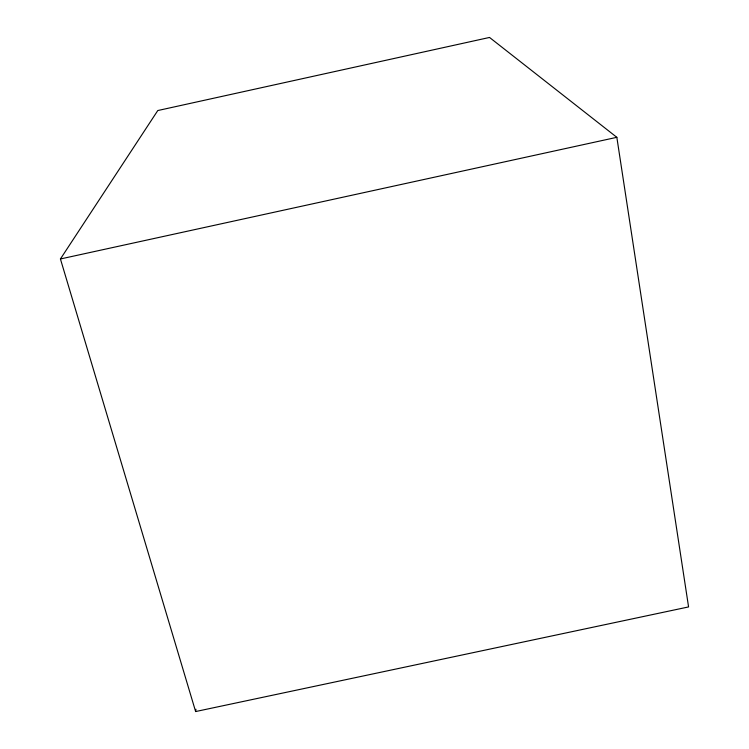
<?xml version="1.0" encoding="UTF-8"?>
<svg xmlns="http://www.w3.org/2000/svg" width="749" height="749" viewBox="0 0 749 749"><rect width="100%" height="100%" fill="white"/><g stroke="black" fill="none" stroke-linecap="round" stroke-linejoin="round"><path stroke-width="1.12" d="M195.629 711.55L60.426 258.967L157.786 110.543L489.528 37.45L616.839 137.32L688.574 606.924L195.629 711.55L195.929 709.237M60.426 258.967L616.839 137.32"/></g></svg>
